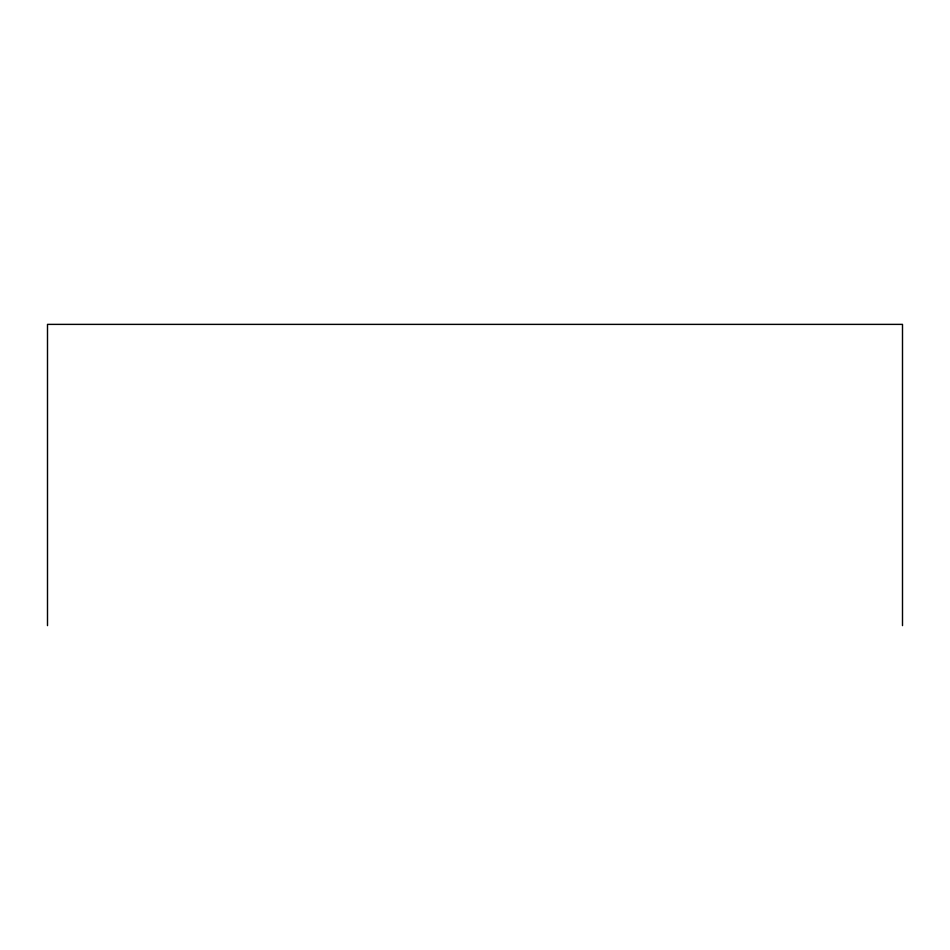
<?xml version="1.0" encoding="UTF-8"?>
<svg xmlns="http://www.w3.org/2000/svg" width="950" height="950" viewBox="0 0 950 950"><rect width="100%" height="100%" fill="white"/><g stroke="black" fill="none" stroke-linecap="round" stroke-linejoin="round"><path stroke-width="1.43" d="M902.5 625.623L902.5 324.378L47.5 324.378L47.5 625.623"/></g></svg>
